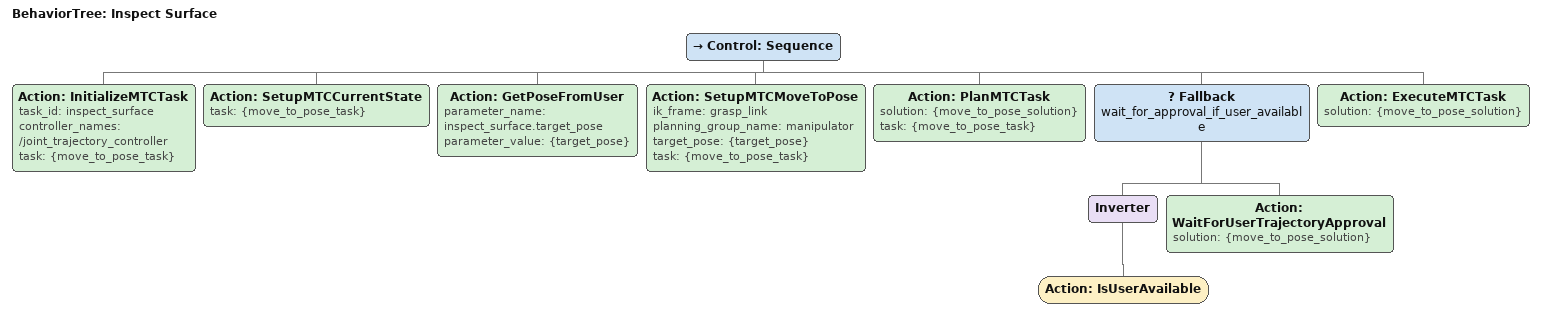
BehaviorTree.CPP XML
<?xml version="1.0"?>
<root BTCPP_format="4" main_tree_to_execute="Inspect Surface">
    <BehaviorTree ID="Inspect Surface" _description="Move the wrist camera to point towards a selected surface">
        <Control ID="Sequence">
            <Action ID="InitializeMTCTask" task_id="inspect_surface" controller_names="/joint_trajectory_controller" task="{move_to_pose_task}"/>
            <Action ID="SetupMTCCurrentState" task="{move_to_pose_task}"/>
            <Action ID="GetPoseFromUser" parameter_name="inspect_surface.target_pose" parameter_value="{target_pose}" />
            <Action ID="SetupMTCMoveToPose" ik_frame="grasp_link" planning_group_name="manipulator" target_pose="{target_pose}" task="{move_to_pose_task}"/>
            <Action ID="PlanMTCTask" solution="{move_to_pose_solution}" task="{move_to_pose_task}"/>
            <Fallback name="wait_for_approval_if_user_available">
                <Inverter>
                    <Action ID="IsUserAvailable" />
                </Inverter>
                <Action ID="WaitForUserTrajectoryApproval" solution="{move_to_pose_solution}" />
            </Fallback>
            <Action ID="ExecuteMTCTask" solution="{move_to_pose_solution}" />
        </Control>
    </BehaviorTree>
</root>
